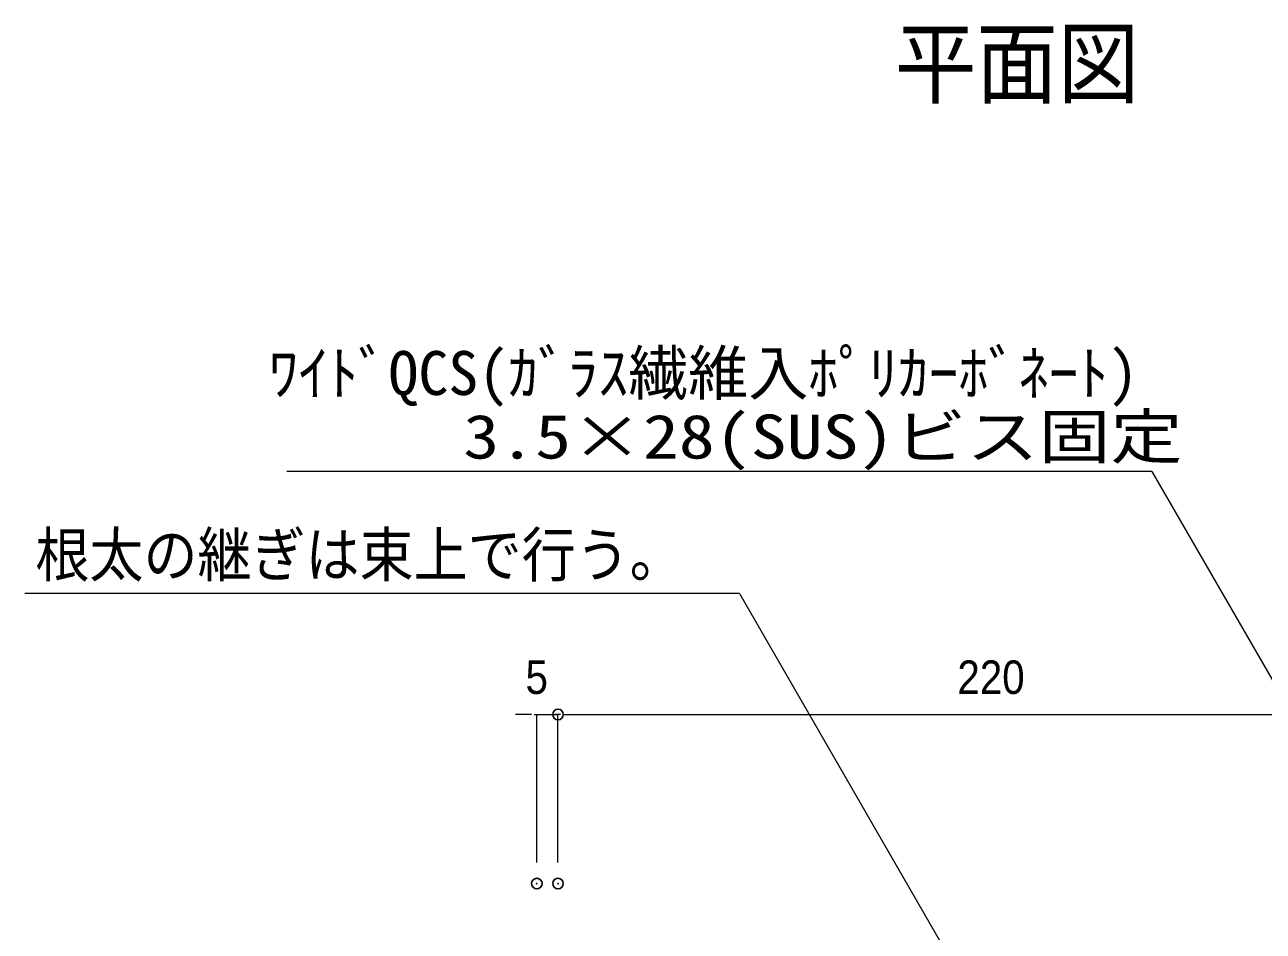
# Model space of a CAD drawing. Units: millimetres, scale not verified. Extents: x -4750 to 4750, y -3000 to 3000.
# Drawn here: x 260.8 to 553.7, y -1832.9 to -1618.4 of the extents above; entities that cross this region are included whole.
import ezdxf
from ezdxf.enums import TextEntityAlignment as Align

# ---------------------------------------------------------------- set-up
doc = ezdxf.new("R2010")
doc.units = ezdxf.units.MM
doc.header["$LTSCALE"] = 5
doc.header["$PDMODE"] = 32
doc.header["$PDSIZE"] = 2.5
for name, color, linetype, lineweight in [('0-4_0', 7, 'Continuous', 9), ('0-6_文字', 7, 'Continuous', 9), ('0-7_寸法', 7, 'Continuous', 9)]:
    doc.layers.add(name, color=color, linetype=linetype, lineweight=lineweight)
doc.layers.add('0-9_Defpoints', color=7, linetype='Continuous')
doc.styles.add('Osaka', font='')
doc.styles.add('ＭＳ ゴシック', font='')
doc.styles.get('Osaka').set_extended_font_data('Osaka')
doc.styles.get('ＭＳ ゴシック').set_extended_font_data('MS Gothic')

# ---------------------------------------------------------------- blocks, each defined once
blk = doc.blocks.new('_DOT')
at = {"layer": '0-4_0'}
for p, q in [((-10, 0), (-20, 0)), ((-5, 0), (5, 0))]:
    blk.add_line(p, q, dxfattribs=at)

msp = doc.modelspace()

# ---------------------------------------------------------------- linework, layer by layer
at = {"layer": '0-6_文字'}
for p, q in [((527.354, -1724.069), (322.742, -1724.069)), ((527.354, -1724.069), (600.55, -1850.849)), ((429.798, -1752.99), (260.767, -1752.99)), ((429.798, -1752.99), (501.405, -1877.017))]:
    msp.add_line(p, q, dxfattribs=at)
at = {"layer": '0-7_寸法'}
for p, q in [((379.388, -1781.606), (376.884, -1781.606)), ((381.891, -1816.606), (381.891, -1781.606)), ((381.891, -1781.606), (386.891, -1781.606)), ((386.891, -1816.606), (386.891, -1781.606)), ((386.891, -1816.606), (386.891, -1781.606)), ((389.395, -1781.606), (604.388, -1781.606)), ((389.395, -1781.606), (391.899, -1781.606))]:
    msp.add_line(p, q, dxfattribs=at)
at = {"layer": '0-9_Defpoints'}
for p in [(386.891, -1781.606), (381.891, -1821.606), (386.891, -1821.606)]:
    msp.add_point(p, dxfattribs=at)

# ---------------------------------------------------------------- block references
at = {"layer": '0-7_寸法', "xscale": 0.1251862, "yscale": 0.1251862}
msp.add_blockref('_DOT', (381.891, -1781.606), dxfattribs=at)
at = {"layer": '0-7_寸法', "xscale": 0.1251862, "yscale": 0.1251862, "rotation": 180}
msp.add_blockref('_DOT', (386.891, -1781.606), dxfattribs=at)
msp.add_blockref('_DOT', (386.891, -1781.606), dxfattribs=at)

# ---------------------------------------------------------------- texts
at = {"layer": '0-6_文字', "style": 'ＭＳ ゴシック'}
for s, height, width, p in [('平面図', 15.69, 0.9, (466.592, -1640.075)), ('3.5×28(SUS)ビス固定', 10.41, 1.2, (364.5, -1724.163)), ('根太の継ぎは束上で行う。', 10.41, 0.9, (263.285, -1752.108))]:
    msp.add_text(s, height=height, dxfattribs=dict(at, width=width)).set_placement(p, align=Align.BOTTOM_LEFT)
msp.add_text('ﾜｲﾄﾞQCS(ｶﾞﾗｽ繊維入ﾎﾟﾘｶｰﾎﾞﾈｰﾄ)', height=10.41, dxfattribs=at).set_placement((318.387, -1709.127), align=Align.BOTTOM_LEFT)
at = {"layer": '0-7_寸法', "style": 'Osaka', "width": 0.9}
for s, p in [('5', (379.22, -1779.106)), ('220', (481.379, -1779.106))]:
    msp.add_text(s, height=7.918, dxfattribs=at).set_placement(p, align=Align.BOTTOM_LEFT)

doc.saveas('drawing.dxf')
